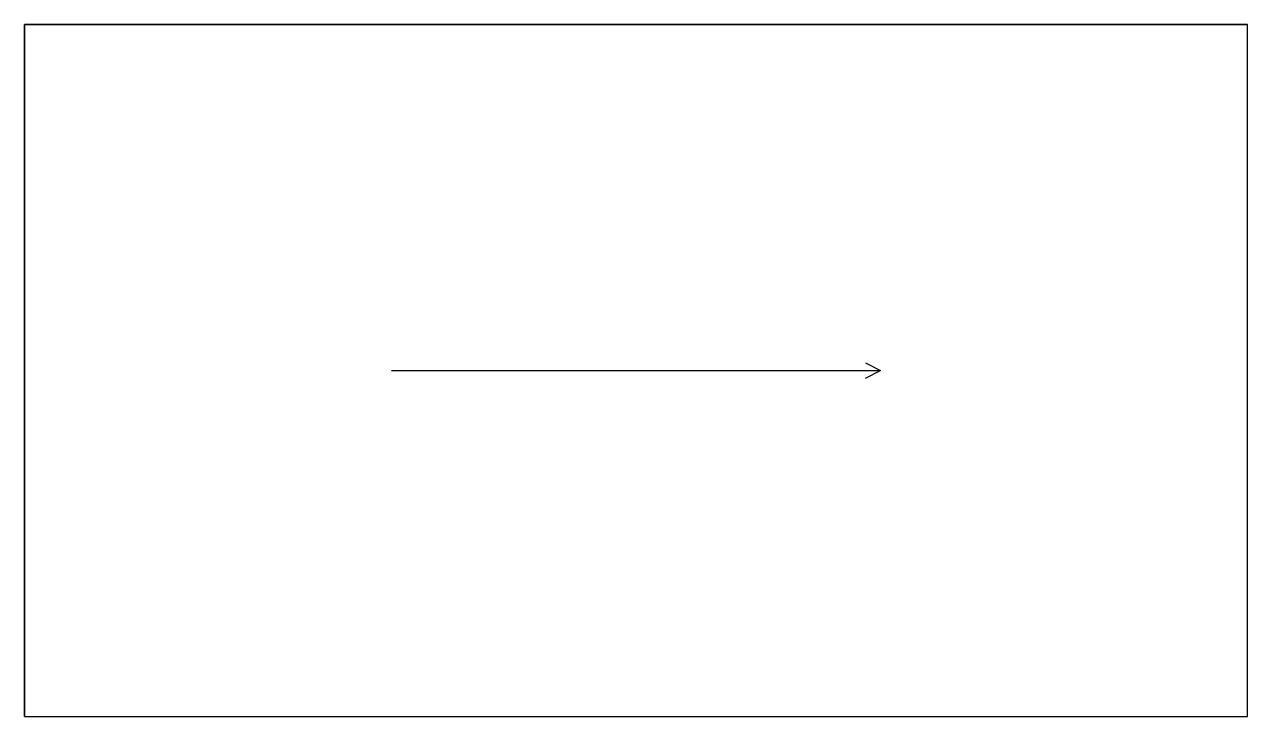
# Model space of a CAD drawing. Header units: millimetres. Extents: x 0 to 1201, y 0 to 680.
import ezdxf

# ---------------------------------------------------------------- set-up
doc = ezdxf.new("R2010")
doc.units = ezdxf.units.MM
for name, color, linetype in [('EDGE_BANDING', 7, 'Continuous'), ('GRAIN_DIRECTION', 3, 'Continuous'), ('OUTSIDE_THROUGH', 7, 'Continuous')]:
    doc.layers.add(name, color=color, linetype=linetype)

msp = doc.modelspace()

# ---------------------------------------------------------------- linework, layer by layer
at = {"layer": 'EDGE_BANDING'}
for p, q in [((0, 680), (1201, 680)), ((0, 0), (0, 680)), ((1201, 0), (1201, 680)), ((0, 0), (1201, 0))]:
    msp.add_line(p, q, dxfattribs=at)
at = {"layer": 'GRAIN_DIRECTION'}
for p in [(360.3, 340), (825.7, 347.5), (825.7, 332.5)]:
    msp.add_line(p, (840.7, 340), dxfattribs=at)
at = {"layer": 'OUTSIDE_THROUGH'}
msp.add_lwpolyline([(0, 0), (1201, 0), (1201, 680), (0, 680)], close=True, dxfattribs=at)

doc.saveas('drawing.dxf')
